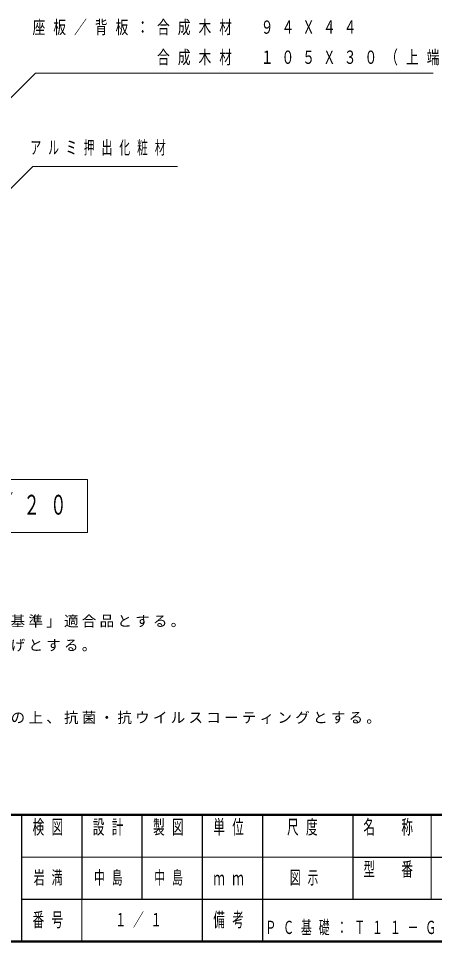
# Model space of a CAD drawing. Units: millimetres on the paper, scale 1:20. Extents: x -365 to 10, y -38 to 257.
# Drawn here: x -238 to -168.9, y 0 to 153 of the extents above; entities that cross this region are included whole.
import ezdxf

# ---------------------------------------------------------------- set-up
doc = ezdxf.new("R2010")
doc.units = ezdxf.units.MM
doc.layers.add('LY_1', color=7, linetype='Continuous', lineweight=25)
doc.layers.add('LY_2', color=7, linetype='Continuous', lineweight=13)
doc.styles.add('ＭＳ ゴシック', font='')
doc.styles.get('ＭＳ ゴシック').set_extended_font_data('MS Gothic')

msp = doc.modelspace()

# ---------------------------------------------------------------- linework, layer by layer
at = {"layer": 'LY_1', "lineweight": 13}
for p, q in [((-226.537, 76.629), (-274.337, 76.629)), ((-226.537, 67.829), (-226.537, 76.629)), ((-274.337, 67.829), (-226.537, 67.829))]:
    msp.add_line(p, q, dxfattribs=at)
for points in [[(-241.074, 138.091), (-235.186, 143.978), (-169.173, 143.978)], [(-249.569, 114.694), (-235.618, 128.524), (-211.598, 128.524)]]:
    msp.add_lwpolyline(points, dxfattribs=at)
at = {"layer": 'LY_2', "lineweight": 50}
for p, q in [((-365, 21), (0, 21)), ((-365, 0), (0, 0))]:
    msp.add_line(p, q, dxfattribs=at)
at = {"layer": 'LY_2', "color": 211, "lineweight": 25}
for p, q in [((-237.5, 21), (-237.5, 0)), ((-227.5, 21), (-227.5, 7)), ((-217.5, 21), (-217.5, 7)), ((-207.5, 21), (-207.5, 0)), ((-197.5, 21), (-197.5, 7)), ((-182.5, 21), (-182.5, 7)), ((-182.5, 14), (-70, 14)), ((-237.5, 7), (0, 7))]:
    msp.add_line(p, q, dxfattribs=at)
at = {"layer": 'LY_2'}
for p, q in [((-169.5, 21), (-169.5, 7)), ((-237.5, 14), (-182.5, 14)), ((-227.5, 7), (-227.5, 0))]:
    msp.add_line(p, q, dxfattribs=at)
at = {"layer": 'LY_2', "lineweight": 25}
msp.add_line((-197.5, 7), (-197.5, 0), dxfattribs=at)

# ---------------------------------------------------------------- texts
at = {"layer": 'LY_1', "style": 'ＭＳ ゴシック'}
for s, insert, char_height, attachment_point in [('\\T1.64;\\W0.7;座板／背板：合成木材\u3000９４Ｘ４４', (-235.642, 151.478), 2.199, 4), ('\\T1.64;\\W0.7;\u3000\u3000\u3000\u3000\u3000\u3000合成木材\u3000１０５Ｘ３０（上端部）', (-235.642, 146.478), 2.199, 4), ('\\T1.64;\\W0.6;アルミ押出化粧材', (-236.015, 131.524), 2.199, 4), ('\\T1.64;\\W0.6;正面図\u3000Ｓ＝１／２０', (-250.437, 72.229), 3.299, 5), ('\\T1.23;合成木材は、木粉入り再生プラスチック（ポリプロピレン系）とし、「再生有機系建材認定基準」適合品とする。', (-360.354, 52.03), 1.76, 7), ('\\T1.23;座フレームは、電気亜鉛メッキ処理の上、ポリエステル樹脂粉体塗装（ダークグレー）仕上げとする。', (-360.354, 48.03), 1.76, 7), ('\\T1.23;肘掛けは、アルミ合金鋳物\u3000ＡＣ３Ａとし、ウレタン樹脂塗料塗装（ダークグレー）仕上げの上、抗菌・抗ウイルスコーティングとする。', (-360.354, 36.03), 1.76, 7), ('\\T1.64;\\W0.6;岩満', (-232.5, 10.5), 2.199, 5), ('\\T1.64;\\W0.6;中島', (-222.5, 10.5), 2.199, 5), ('\\T1.64;\\W0.6;中島', (-212.5, 10.5), 2.199, 5), ('\\T1.64;\\W0.6;図示', (-190, 10.5), 2.199, 5), ('\\T1.64;\\W0.6;１／１', (-217.5, 3.5), 2.199, 5), ('\\T1.64;\\W0.6;ＰＣ基礎：Ｔ１１－Ｇ\u3000肘掛け付', (-197, 1), 2.199, 7)]:
    msp.add_mtext(s, dxfattribs=dict(at, insert=insert, char_height=char_height, attachment_point=attachment_point))
at = {"layer": 'LY_2', "color": 4, "char_height": 2.346, "style": 'ＭＳ ゴシック'}
for s, insert, attachment_point in [('\\T1.64;\\W0.6;検図', (-232.5, 20.167), 2), ('\\T1.64;\\W0.6;設計', (-222.5, 20.167), 2), ('\\T1.64;\\W0.6;製図', (-212.5, 20.167), 2), ('\\T1.64;\\W0.6;単位', (-202.5, 20.167), 2), ('\\T1.64;\\W0.6;尺度', (-190.25, 20.167), 2), ('\\T1.64;\\W0.6;名\u3000称', (-176, 20.167), 2), ('\\T1.64;\\W0.6;型\u3000番', (-176, 13.167), 2), ('\\T1.64;\\W0.6;ｍｍ', (-202.5, 10.5), 5), ('\\T1.64;\\W0.6;番号', (-232.5, 3.5), 5), ('\\T1.64;\\W0.6;備考', (-202.5, 3.5), 5)]:
    msp.add_mtext(s, dxfattribs=dict(at, insert=insert, attachment_point=attachment_point))

doc.saveas('drawing.dxf')
